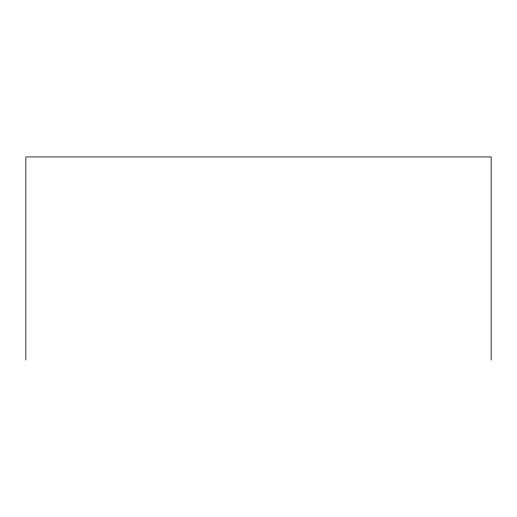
<?xml version="1.0" encoding="UTF-8"?>
<svg xmlns="http://www.w3.org/2000/svg" width="517" height="517" viewBox="0 0 517 517"><rect width="100%" height="100%" fill="white"/><g stroke="black" fill="none" stroke-linecap="round" stroke-linejoin="round"><path stroke-width="0.78" d="M491.15 360.065L491.15 156.935L25.85 156.935L25.85 360.065"/></g></svg>
